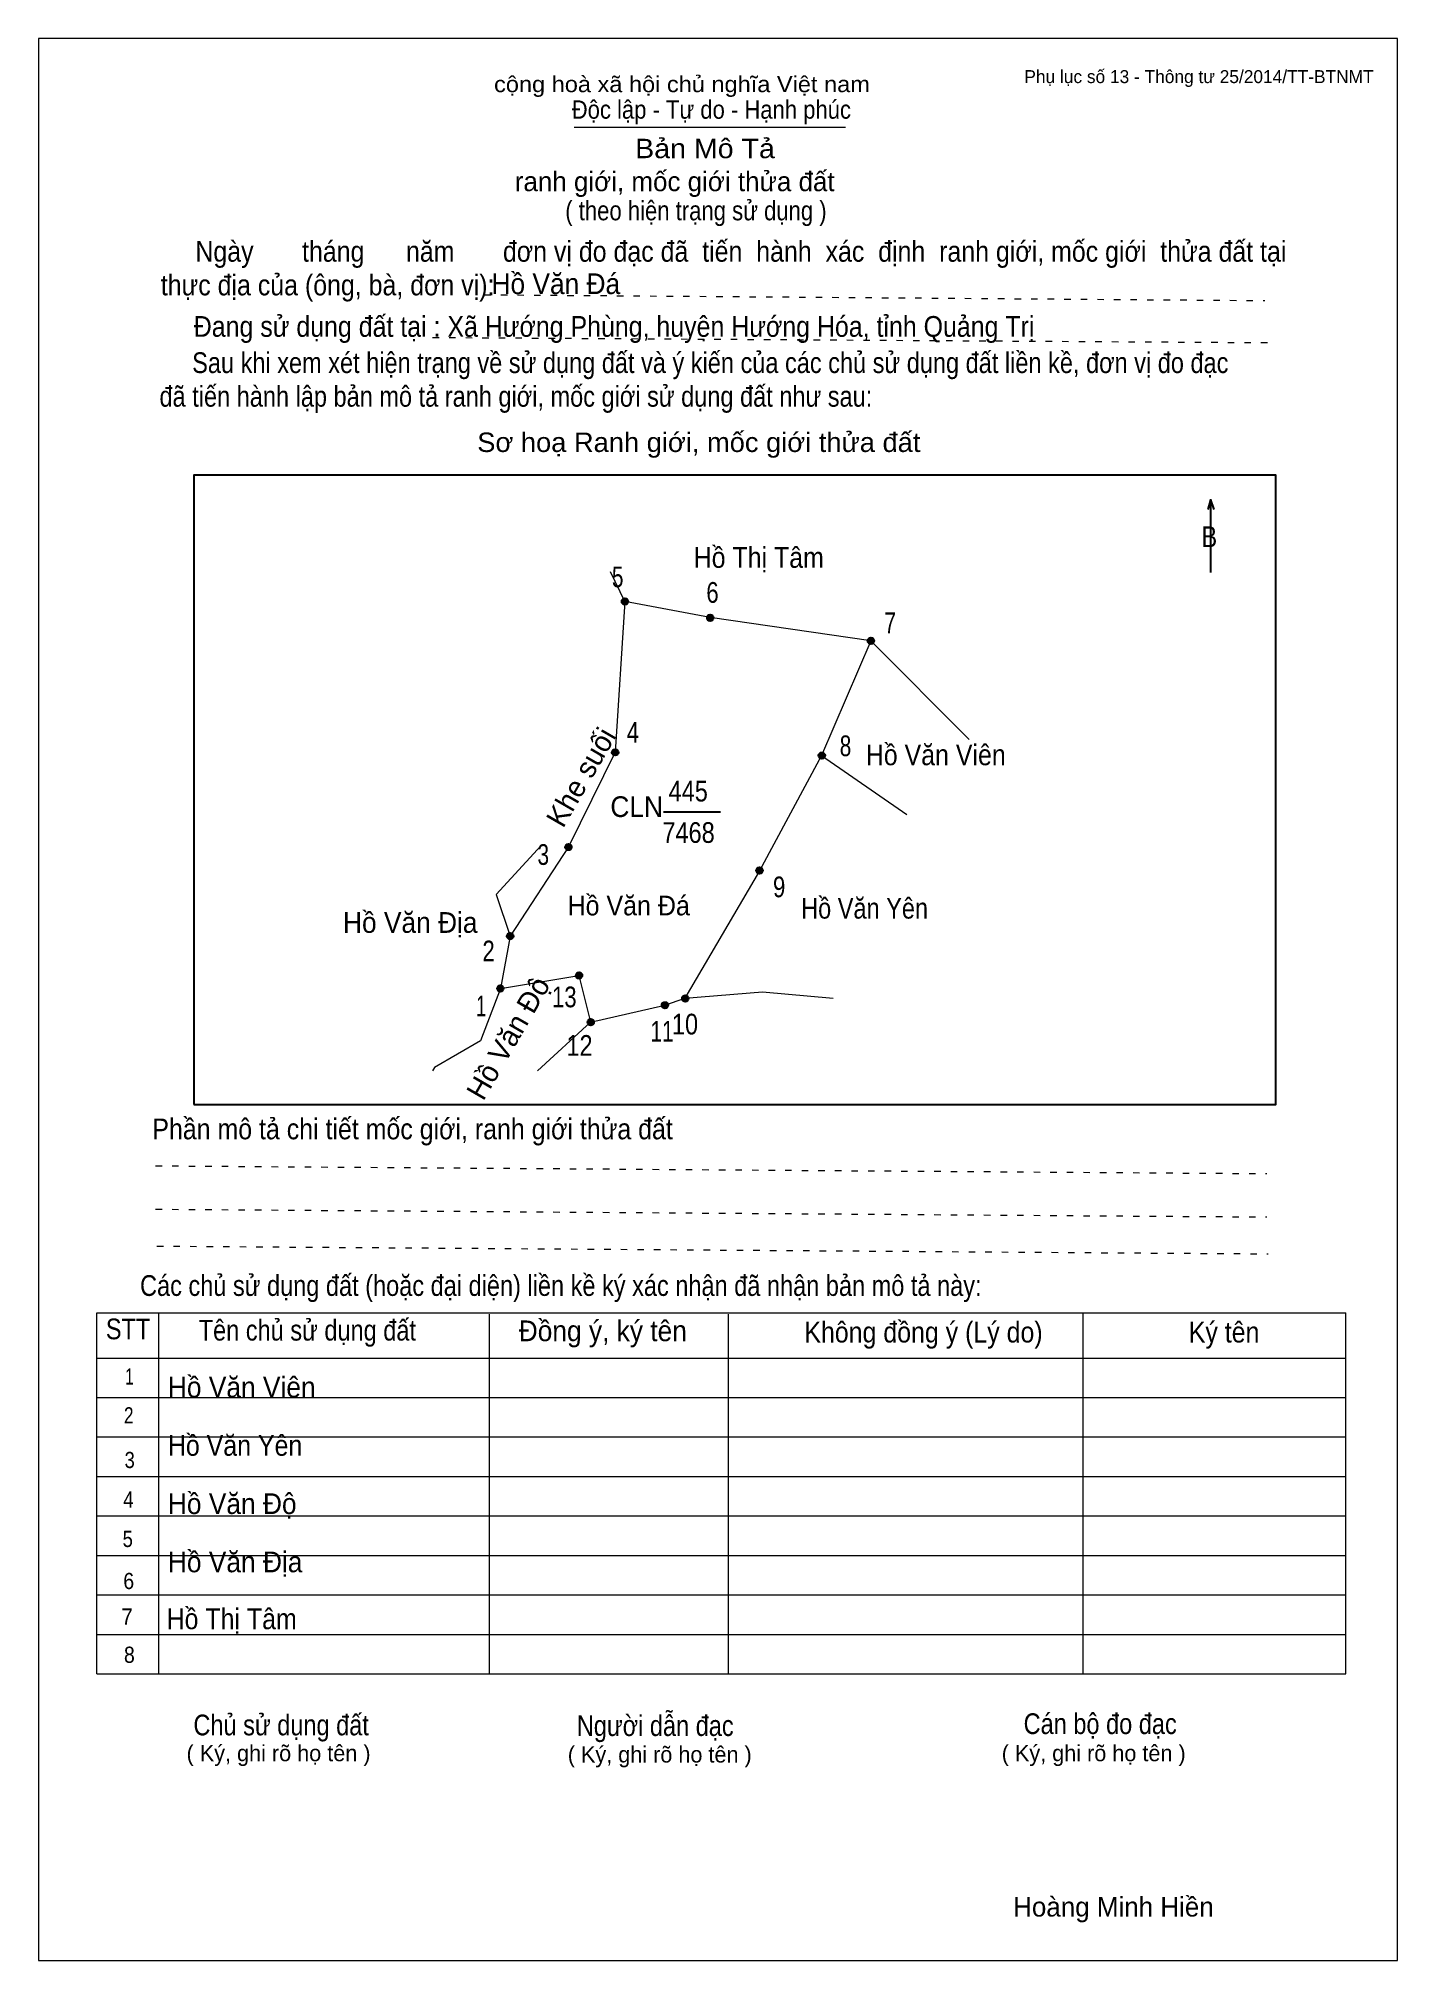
# Model space of a CAD drawing. Header units: centimetres. Extents: x 0 to 21, y 0 to 29.7.
import ezdxf
from ezdxf.enums import TextEntityAlignment as Align

# ---------------------------------------------------------------- set-up
doc = ezdxf.new("R2010")
doc.units = ezdxf.units.CM
doc.header["$LTSCALE"] = 0.13
doc.linetypes.add('DOTTED', pattern=[1.5, 0.3, -1.2])
for name, color, linetype, lineweight in [('1', 7, 'Continuous', 13), ('32', 7, 'Continuous', 25), ('33', 7, 'Continuous', 25), ('61', 7, 'Continuous', 13), ('62', 7, 'Continuous', 13)]:
    doc.layers.add(name, color=color, linetype=linetype, lineweight=lineweight)
for name, color, linetype in [('34', 7, 'Continuous'), ('45', 7, 'Continuous'), ('63', 7, 'Continuous')]:
    doc.layers.add(name, color=color, linetype=linetype)

msp = doc.modelspace()

# ---------------------------------------------------------------- hatches: boundary and pattern name
at = {"layer": '32'}
for points in [[(9.1124, 21.0003, 1), (9.0124, 21.0003, 1)], [(10.4301, 20.7468, 1), (10.3301, 20.7468, 1)], [(12.9135, 20.3921, 1), (12.8135, 20.3921, 1)], [(8.9603, 18.6689, 1), (8.8603, 18.6689, 1)], [(12.1533, 18.6182, 1), (12.0533, 18.6182, 1)], [(8.2386, 17.2057, 1), (8.1386, 17.2057, 1)], [(11.1904, 16.8443, 1), (11.0904, 16.8443, 1)], [(7.3385, 15.8307, 1), (7.2385, 15.8307, 1)], [(8.4028, 15.2225, 1), (8.3028, 15.2225, 1)], [(7.1865, 15.0197, 1), (7.0865, 15.0197, 1)], [(10.0444, 14.8657, 1), (9.9444, 14.8657, 1)], [(9.7302, 14.7608, 1), (9.6302, 14.7608, 1)], [(8.5833, 14.5003, 1), (8.4833, 14.5003, 1)]]:
    msp.add_hatch(color=256, dxfattribs=at).paths.add_polyline_path(points)

# ---------------------------------------------------------------- linework, layer by layer
at = {"layer": '1'}
msp.add_lwpolyline([(21, 0), (21, 29.7), (0, 29.7), (0, 0)], close=True, dxfattribs=at)
at = {"layer": '32'}
for centre in [(9.0624, 21.0003), (10.3801, 20.7468), (12.8635, 20.3921), (8.9103, 18.6689), (12.1033, 18.6182), (8.1886, 17.2057), (11.1404, 16.8443), (7.2885, 15.8307), (8.3528, 15.2225), (7.1365, 15.0197), (9.9944, 14.8657), (9.6802, 14.7608), (8.5333, 14.5003)]:
    msp.add_circle(centre, 0.05, dxfattribs=at)
at = {"layer": '33'}
msp.add_line((9.66, 17.75), (10.54, 17.75), dxfattribs=at)
at = {"layer": '61'}
for p, q in [((9.06, 21), (8.84, 21.46)), ((12.86, 20.39), (12.1, 18.62)), ((14.38, 18.87), (12.86, 20.39)), ((12.1, 18.62), (13.42, 17.71)), ((7.29, 15.83), (7.14, 15.02)), ((7.71, 13.75), (8.53, 14.5))]:
    msp.add_line(p, q, dxfattribs=at)
for points in [[(9.06, 21), (8.91, 18.67), (8.19, 17.21), (7.29, 15.83)], [(12.86, 20.39), (10.38, 20.75), (9.06, 21)], [(12.1, 18.62), (11.14, 16.84), (9.99, 14.87)], [(7.77, 17.23), (7.07, 16.47), (7.29, 15.83)], [(7.14, 15.02), (8.35, 15.22), (8.53, 14.5)], [(7.14, 15.02), (6.83, 14.21), (6.12, 13.8), (6.09, 13.75)], [(8.53, 14.5), (9.68, 14.76), (9.99, 14.87)], [(9.99, 14.87), (11.19, 14.97), (12.28, 14.87)]]:
    msp.add_lwpolyline(points, dxfattribs=at)
at = {"layer": '62'}
for p, q in [((8.28, 28.33), (12.47, 28.33)), ((0.9, 10.01), (20.2, 10.01)), ((0.9, 4.43), (0.9, 10.01)), ((1.86, 4.43), (1.86, 10.01)), ((6.97, 4.43), (6.97, 9.99)), ((10.66, 4.43), (10.66, 9.99)), ((16.14, 4.43), (16.14, 10.01)), ((20.2, 4.43), (20.2, 10.01)), ((0.9, 9.31), (20.2, 9.31)), ((0.9, 8.7), (20.2, 8.7)), ((0.9, 8.09), (20.2, 8.09)), ((0.9, 7.48), (20.2, 7.48)), ((0.9, 6.87), (20.2, 6.87)), ((0.9, 6.26), (20.2, 6.26)), ((0.9, 5.65), (20.2, 5.65)), ((0.9, 5.04), (20.2, 5.04)), ((0.9, 4.43), (20.2, 4.43))]:
    msp.add_line(p, q, dxfattribs=at)
at = {"layer": '62', "linetype": 'DOTTED'}
for p, q in [((6.89, 25.74), (18.95, 25.65)), ((6.09, 25.08), (19.04, 25)), ((1.81, 12.28), (18.98, 12.16)), ((1.81, 11.61), (18.98, 11.49)), ((1.83, 11.04), (19, 10.92))]:
    msp.add_line(p, q, dxfattribs=at)
at = {"layer": '62', "lineweight": 25}
for p, q in [((18.11, 22.58), (18.11, 21.45)), ((18.11, 22.57), (18.07, 22.42)), ((18.11, 22.57), (18.16, 22.42))]:
    msp.add_line(p, q, dxfattribs=at)
msp.add_lwpolyline([(2.4, 13.23), (19.12, 13.23), (19.12, 22.95), (2.4, 22.95)], close=True, dxfattribs=at)

# ---------------------------------------------------------------- texts
at = {"layer": '32'}
for s, width, p in [('5', 0.75, (8.95, 21.22)), ('6', 0.8, (10.415, 20.98)), ('7', 0.75, (13.16, 20.51)), ('4', 0.8, (9.185, 18.82)), ('8', 0.75, (12.47, 18.61)), ('3', 0.75, (7.8, 16.93)), ('9', 0.8, (11.445, 16.43)), ('2', 0.8, (6.955, 15.44)), ('1', 0.65, (6.84, 14.59)), ('13', 0.8, (8.125, 14.73)), ('10', 0.85, (9.99, 14.31)), ('12', 0.85, (8.36, 13.98)), ('11', 0.75, (9.635, 14.2))]:
    msp.add_text(s, height=0.32, dxfattribs=dict(at, width=width)).set_placement(p, align=Align.CENTER)
at = {"layer": '33'}
for s, width, p in [('Hồ Thị Tâm', 0.9, (11.13, 21.52)), ('Hồ Văn Viên', 0.9, (13.865, 18.47)), ('445', 0.85, (10.04, 17.91)), ('7468', 0.85, (10.045, 17.27)), ('Hồ Văn Yên', 0.85, (12.765, 16.1)), ('Hồ Văn Địa', 0.95, (5.745, 15.88))]:
    msp.add_text(s, height=0.32, dxfattribs=dict(at, width=width)).set_placement(p, align=Align.CENTER)
for s, height, p in [('Khe suối', 0.32, (8.5228, 18.205)), ('Hồ Văn Độ', 0.3199, (7.3967, 14.175))]:
    msp.add_text(s, height=height, rotation=60, dxfattribs=at).set_placement(p, align=Align.CENTER)
at = {"layer": '33', "width": 0.95}
msp.add_text('CLN', height=0.32, dxfattribs=at).set_placement((9.65, 17.67), align=Align.RIGHT)
at = {"layer": '34'}
for s, width, p in [('Hồ Văn Đá', 0.95, (7, 25.75)), ('Hồ Văn Viên', 0.95, (2, 8.7)), ('Hồ Văn Yên', 0.9, (2, 7.8)), ('Hồ Văn Độ', 0.95, (2, 6.9)), ('Hồ Văn Địa', 0.95, (2, 6)), ('Hồ Thị Tâm', 0.9, (1.98, 5.12))]:
    msp.add_text(s, height=0.32, dxfattribs=dict(at, width=width)).set_placement(p)
at = {"layer": '45', "width": 0.95}
msp.add_text('Hồ Văn Đá', height=0.3041, dxfattribs=at).set_placement((9.12, 16.15), align=Align.CENTER)
at = {"layer": '62'}
for s, height, width, p in [('cộng hoà xã hội chủ nghĩa Việt nam', 0.2474, 1.1, (7.04, 28.87)), ('Độc lập - Tự do - Hạnh phúc', 0.2828, 0.9, (8.24, 28.46)), ('Bản Mô Tả', 0.3, 1.1, (9.22, 27.85)), ('( theo hiện trạng sử dụng )', 0.3, 0.85, (8.14, 26.89)), ('     Ngày       tháng      năm       đơn vị đo đạc đã  tiến  hành  xác  định  ranh giới, mốc giới  thửa đất tại ', 0.32, 0.9, (1.89, 26.25)), ('thực địa của (ông, bà, đơn vị): ', 0.32, 0.9, (1.89, 25.73)), ('Đang sử dụng đất tại : Xã Hướng Phùng, huyện Hướng Hóa, tỉnh Quảng Trị', 0.32, 0.9, (2.4, 25.09)), ('     Sau khi xem xét hiện trạng về sử dụng đất và ý kiến của các chủ sử dụng đất liền kề, đơn vị đo đạc ', 0.32, 0.85, (1.87, 24.53)), ('đã tiến hành lập bản mô tả ranh giới, mốc giới sử dụng đất như sau:', 0.32, 0.85, (1.87, 24.01)), ('Sơ hoạ Ranh giới, mốc giới thửa đất', 0.3, 1.05, (6.78, 23.31)), ('B', 0.32, 0.85, (17.97, 21.84)), ('Phần mô tả chi tiết mốc giới, ranh giới thửa đất ', 0.32, 0.9, (1.76, 12.69)), ('Các chủ sử dụng đất (hoặc đại diện) liền kề ký xác nhận đã nhận bản mô tả này:', 0.32, 0.85, (1.57, 10.27))]:
    msp.add_text(s, height=height, dxfattribs=dict(at, width=width)).set_placement(p)
msp.add_text('ranh giới, mốc giới thửa đất', height=0.3, dxfattribs=at).set_placement((7.36, 27.34))
for s, height, width, p in [('STT', 0.32, 0.85, (1.385, 9.6)), ('Tên chủ sử dụng đất', 0.32, 0.85, (4.155, 9.58)), ('Đồng ý, ký tên', 0.32, 0.95, (8.72, 9.57)), ('Không đồng ý (Lý do)', 0.32, 0.9, (13.675, 9.55)), ('Ký tên', 0.32, 0.9, (18.32, 9.55)), ('1', 0.25, 0.7, (1.405, 8.9)), ('2', 0.25, 0.8, (1.395, 8.3)), ('3', 0.25, 0.85, (1.41, 7.61)), ('4', 0.25, 0.85, (1.39, 7)), ('5', 0.25, 0.85, (1.38, 6.39)), ('6', 0.25, 0.9, (1.395, 5.74)), ('7', 0.25, 0.95, (1.37, 5.19)), ('8', 0.25, 0.9, (1.405, 4.6)), ('Người dẫn đạc', 0.32, 0.85, (9.53, 3.47)), ('Chủ sử dụng đất', 0.32, 0.85, (3.75, 3.48)), ('Cán bộ đo đạc', 0.32, 0.85, (16.405, 3.5))]:
    msp.add_text(s, height=height, dxfattribs=dict(at, width=width)).set_placement(p, align=Align.CENTER)
for p in [(3.71, 3.08), (9.6, 3.06), (16.305, 3.08)]:
    msp.add_text('( Ký, ghi rõ họ tên )', height=0.25, dxfattribs=at).set_placement(p, align=Align.CENTER)
at = {"layer": '63'}
msp.add_text('Phụ lục số 13 - Thông tư 25/2014/TT-BTNMT', height=0.2, dxfattribs=at).set_placement((20.63, 29.01), align=Align.RIGHT)
msp.add_text('Hoàng Minh Hiền', height=0.3, dxfattribs=at).set_placement((16.61, 0.68), align=Align.CENTER)

doc.saveas('drawing.dxf')
